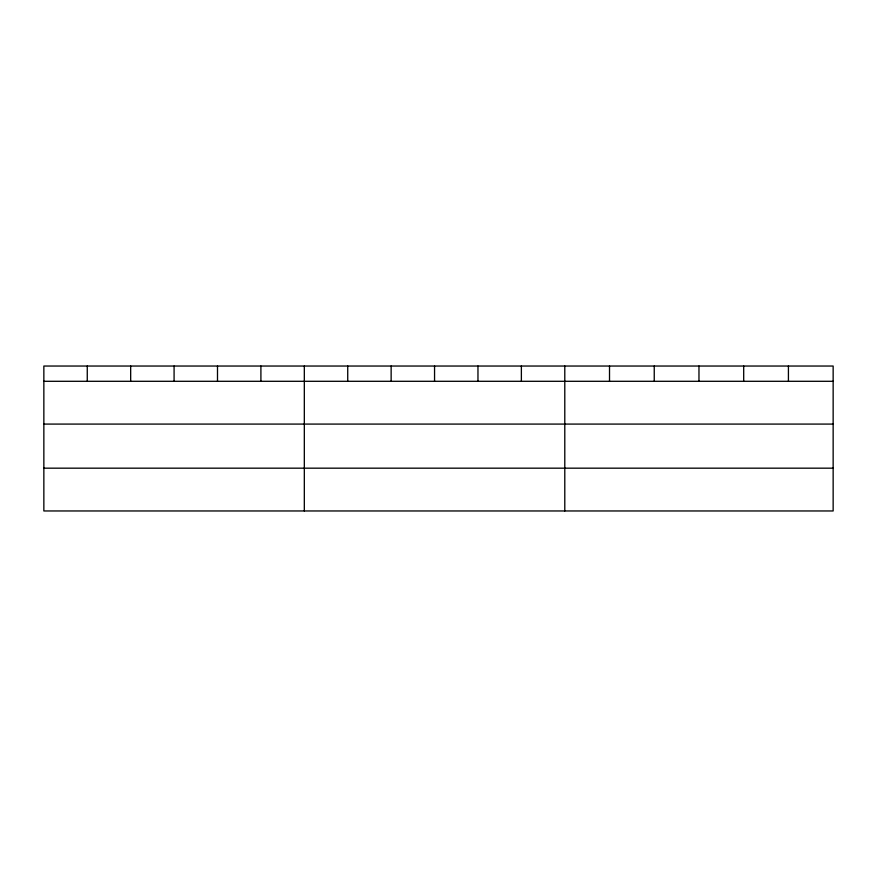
<?xml version="1.0" encoding="UTF-8"?>
<svg xmlns="http://www.w3.org/2000/svg" width="877" height="877" viewBox="0 0 877 877"><rect width="100%" height="100%" fill="white"/><g stroke="black" fill="none" stroke-linecap="round" stroke-linejoin="round"><path stroke-width="1.32" d="M833.15 424.084L833.15 366.038L43.85 366.038L43.85 510.962L833.15 510.962L833.15 424.084L43.85 424.084M43.85 381.298L833.15 381.298M43.85 468.175L833.15 468.175M788.423 366.038L788.423 381.298M743.696 366.038L743.696 381.298M698.969 366.038L698.969 381.298M654.242 366.038L654.242 381.298M609.515 366.038L609.515 381.298M564.788 366.038L564.788 510.962M521.376 366.038L521.376 381.298M477.965 366.038L477.965 381.298M434.553 366.038L434.553 381.298M391.142 366.038L391.142 381.298M347.73 366.038L347.73 381.298M304.319 366.038L304.319 510.962M260.907 366.038L260.907 381.298M217.496 366.038L217.496 381.298M174.084 366.038L174.084 381.298M130.673 366.038L130.673 381.298M87.261 366.038L87.261 381.298"/></g></svg>
